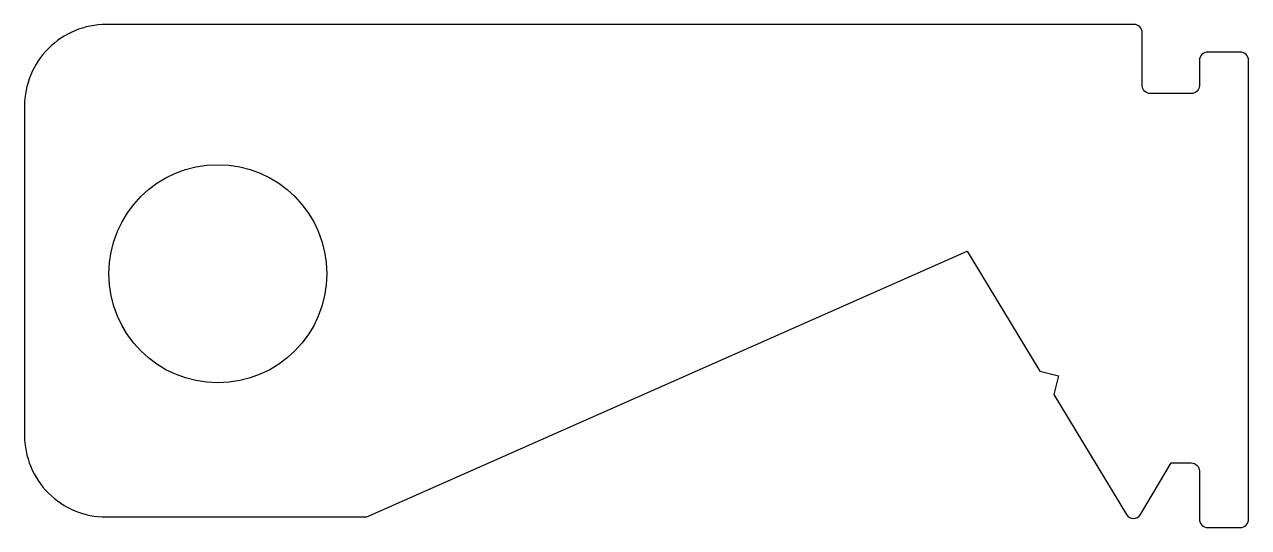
# Model space of a CAD drawing. Extents: x 132 to 176.9, y 211.9 to 230.3.
import ezdxf

# ---------------------------------------------------------------- set-up
doc = ezdxf.new("R2010")
doc.units = 0
doc.header["$LTSCALE"] = 15
doc.layers.get('0').update_dxf_attribs({"linetype": 'CONTINUOUS'})

msp = doc.modelspace()

# ---------------------------------------------------------------- linework, layer by layer
at = {"color": 0, "linetype": 'BYBLOCK'}
msp.add_lwpolyline([(176.872, 229.004, 0.414214), (176.572, 229.304), (175.372, 229.304, 0.414214), (175.072, 229.004), (175.072, 228.083, -0.414214), (174.772, 227.783), (173.272, 227.783, -0.414214), (172.972, 228.083), (172.972, 230.018, 0.414214), (172.672, 230.318), (134.956, 230.318, 0.414214), (131.956, 227.318), (131.956, 215.256, 0.414214), (134.956, 212.256), (144.523, 212.256), (166.548, 222.008), (169.212, 217.606), (169.899, 217.437), (169.73, 216.75), (172.395, 212.348, 0.566419), (172.909, 212.35), (174.03, 214.237), (174.772, 214.237, -0.414214), (175.072, 213.937), (175.072, 212.17, 0.414214), (175.372, 211.87), (176.572, 211.87, 0.414214), (176.872, 212.17)], format="xyb", close=True, dxfattribs=at)
msp.add_circle((139.052, 221.176), 4, dxfattribs=at)

doc.saveas('drawing.dxf')
